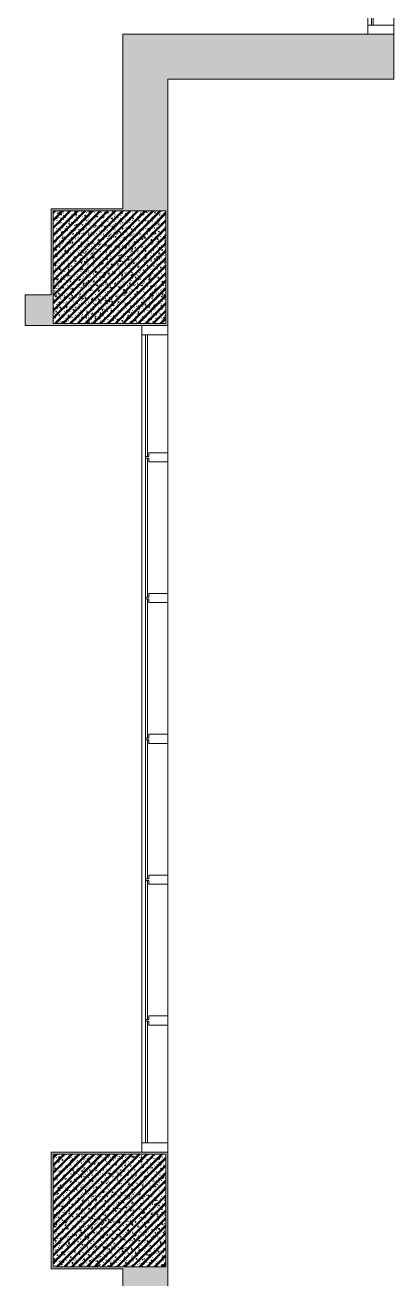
# Model space of a CAD drawing. Header units: millimetres. Extents: x -31340 to 17660, y 19597 to 75297.
# Drawn here: x -3990 to -1370, y 53661 to 62567 of the extents above; entities that cross this region are included whole.
import ezdxf

# ---------------------------------------------------------------- set-up
doc = ezdxf.new("R2010")
doc.units = ezdxf.units.MM
for name, color, linetype, lineweight in [('A-GLAZ-CURT', 52, 'Continuous', 5), ('A-GLAZ-CWMG', 51, 'Continuous', 5), ('A-WALL', 113, 'Continuous', 5), ('A-WALL-PATT', 111, 'Continuous', 5), ('S-COLS', 52, 'Continuous', 5)]:
    doc.layers.add(name, color=color, linetype=linetype, lineweight=lineweight)

# ---------------------------------------------------------------- blocks, each defined once
blk = doc.blocks.new('M_Concrete-Square-Column - C1 - 800 X 800-V7-3rd Traffic Floor Plan - Pedestrian')
at = {"layer": 'S-COLS'}
h = blk.add_hatch(dxfattribs=at)
h.set_pattern_fill('FP_10', color=256, style=0, pattern_type=2)
h.set_pattern_definition([(50, (3389.934, -60847), (63.763904, -5.57885), [6.667, -73.342]), (355, (3389.934, -60847), (-12.334876, 66.869514), [5.334, -58.674]), (100.451, (3395.25, -60847.465), (51.43036, 61.29098), [5.667, -62.332]), (46.184, (3389.934, -60829.22), (94.87722, -14.71484), [10.001, -110.014]), (96.636, (3397.84, -60830.45), (83.09115, 86.5993), [8.5, -93.497]), (351.184, (3389.93, -60829.22), (83.09204, 86.59928), [8.001, -88.011]), (21, (3398.824, -60833.665), (53.064487, -35.792726), [6.668, -73.343]), (326, (3398.824, -60833.665), (21.63066, 64.46546), [5.334, -58.674]), (71.451, (3403.246, -60836.65), (74.69646, 28.67237), [5.667, -62.332]), (37.5, (3389.934, -60847), (1.080413, 29.594271), [1.676, -56.286, 1.676, -57.887, -58.896]), (37.5, (3389.934, -60847), (1.080413, 29.594271), [-117.526, 1.676, -57.22]), (7.5, (3389.934, -60847), (23.386368, 35.063507), [1.676, -32.283, 1.676, -54.953, -22.447]), (7.5, (3389.934, -60847), (23.386368, 35.063507), [-90.589, 1.676, -20.771]), (327.5, (3370.11, -60847), (47.456567, -2.005468), [1.676, -20.549, 1.676, -67.666, -92.011]), (327.5, (3370.11, -60847), (47.456567, -2.005468), [-91.567, 1.676, -90.335]), (317.5, (3361.22, -60847), (51.844948, 8.89904), [1.676, -27.216, 1.676, -44.374, -65.342]), (317.5, (3361.22, -60847), (51.844948, 8.89904), [-74.943, 1.676, -63.665]), (45, (3389.934, -60847), (-26.716616, 26.716616), []), (45, (3389.934, -60836.11), (-26.716616, 26.716616), [])])
h.paths.add_polyline_path([(400, -400), (400, 400), (-400, 400), (-400, -400), (40.9, -400)])
at = {"layer": 'S-COLS', "lineweight": 15}
for p, q in [((400, 400), (-400, 400)), ((-400, 400), (-400, -400)), ((400, -400), (400, 400)), ((-400, -400), (400, -400))]:
    blk.add_line(p, q, dxfattribs=at)
blk = doc.blocks.new('M_Concrete-Square-Column - C1 - 800 X 800-V8-3rd Traffic Floor Plan - Pedestrian')
at = {"layer": 'S-COLS'}
h = blk.add_hatch(dxfattribs=at)
h.set_pattern_fill('FP_11', color=256, style=0, pattern_type=2)
h.set_pattern_definition([(50, (3389.934, -54147), (63.763904, -5.57885), [6.667, -73.342]), (355, (3389.934, -54147), (-12.334876, 66.869514), [5.334, -58.674]), (100.451, (3395.25, -54147.465), (51.43036, 61.29098), [5.667, -62.332]), (46.184, (3389.934, -54129.22), (94.87722, -14.71484), [10.001, -110.014]), (96.636, (3397.84, -54130.45), (83.09115, 86.5993), [8.5, -93.497]), (351.184, (3389.93, -54129.22), (83.09204, 86.59928), [8.001, -88.011]), (21, (3398.824, -54133.665), (53.064487, -35.792726), [6.668, -73.343]), (326, (3398.824, -54133.665), (21.63066, 64.46546), [5.334, -58.674]), (71.451, (3403.246, -54136.65), (74.69646, 28.67237), [5.667, -62.332]), (37.5, (3389.934, -54147), (1.080413, 29.594271), [1.676, -56.286, 1.676, -57.887, -58.896]), (37.5, (3389.934, -54147), (1.080413, 29.594271), [-117.526, 1.676, -57.22]), (7.5, (3389.934, -54147), (23.386368, 35.063507), [1.676, -32.283, 1.676, -54.953, -22.447]), (7.5, (3389.934, -54147), (23.386368, 35.063507), [-90.589, 1.676, -20.771]), (327.5, (3370.11, -54147), (47.456567, -2.005468), [1.676, -20.549, 1.676, -67.666, -92.011]), (327.5, (3370.11, -54147), (47.456567, -2.005468), [-91.567, 1.676, -90.335]), (317.5, (3361.22, -54147), (51.844948, 8.89904), [1.676, -27.216, 1.676, -44.374, -65.342]), (317.5, (3361.22, -54147), (51.844948, 8.89904), [-74.943, 1.676, -63.665]), (45, (3389.934, -54147), (-26.716616, 26.716616), []), (45, (3389.934, -54136.11), (-26.716616, 26.716616), [])])
h.paths.add_polyline_path([(400, -400), (400, 400), (-400, 400), (-400, -400), (40.9, -400)])
at = {"layer": 'S-COLS', "lineweight": 15}
for p, q in [((400, 400), (-400, 400)), ((-400, 400), (-400, -400)), ((400, -400), (400, 400)), ((-400, -400), (400, -400))]:
    blk.add_line(p, q, dxfattribs=at)
blk = doc.blocks.new('System Panel - Glass 12mm-12439523-3rd Traffic Floor Plan - Pedestrian')
at = {"layer": 'A-GLAZ-CURT'}
for p, q in [((432, 38.5), (-432, 38.5)), ((-432, 38.5), (-432, 26.5)), ((-432, 26.5), (432, 26.5)), ((432, 26.5), (432, 38.5))]:
    blk.add_line(p, q, dxfattribs=at)
blk = doc.blocks.new('Rectangular Mullion - 185x65-11551816-3rd Traffic Floor Plan - Pedestrian')
at = {"layer": 'A-GLAZ-CWMG'}
for p, q in [((-3159.9, 60367), (-3159.9, 59497)), ((-2974.9, 59529.5), (-2974.9, 60367))]:
    blk.add_line(p, q, dxfattribs=at)
blk = doc.blocks.new('Rectangular Mullion - 185x65-12430898-3rd Traffic Floor Plan - Pedestrian')
at = {"layer": 'A-GLAZ-CWMG'}
for p, q in [((-65, 0), (0, 0)), ((-65, -185), (-65, 0)), ((0, 0), (0, -185)), ((0, -185), (-65, -185))]:
    blk.add_line(p, q, dxfattribs=at)
blk = doc.blocks.new('Rectangular Mullion - 185x65-12430899-3rd Traffic Floor Plan - Pedestrian')
at = {"layer": 'A-GLAZ-CWMG'}
for p, q in [((-65, 0), (-65, -185)), ((0, 0), (-65, 0)), ((0, -185), (0, 0)), ((-65, -185), (0, -185))]:
    blk.add_line(p, q, dxfattribs=at)
blk = doc.blocks.new('Rectangular Mullion - 165X65-12430896-3rd Traffic Floor Plan - Pedestrian')
at = {"layer": 'A-GLAZ-CWMG'}
for p, q in [((-32.5, -185), (-32.5, -50)), ((-32.5, -50), (-6, -50)), ((-6, -50), (-6, -25)), ((-6, -25), (6, -25)), ((6, -25), (6, -50)), ((6, -50), (32.5, -50)), ((32.5, -50), (32.5, -185)), ((32.5, -185), (-32.5, -185))]:
    blk.add_line(p, q, dxfattribs=at)
blk = doc.blocks.new('System Panel - Glass 12mm-fire-12418756-3rd Traffic Floor Plan - Pedestrian')
at = {"layer": 'A-GLAZ-CURT'}
for p, q in [((467.1, -26.5), (-467.1, -26.5)), ((-467.1, -26.5), (-467.1, -38.5)), ((-467.1, -38.5), (467.1, -38.5)), ((467.1, -38.5), (467.1, -26.5))]:
    blk.add_line(p, q, dxfattribs=at)
blk = doc.blocks.new('Rectangular Mullion - 185x65-11416087-3rd Traffic Floor Plan - Pedestrian')
at = {"layer": 'A-GLAZ-CWMG'}
for p, q in [((-1554.7, 62567), (-1554.7, 63291.1)), ((-1369.7, 63291.1), (-1369.7, 62567))]:
    blk.add_line(p, q, dxfattribs=at)
blk = doc.blocks.new('Rectangular Mullion - 185x65-11415965-3rd Traffic Floor Plan - Pedestrian')
at = {"layer": 'A-GLAZ-CWMG'}
for p, q in [((0, 185), (-65, 185)), ((-65, 185), (-65, 0)), ((0, 0), (0, 185)), ((-65, 0), (0, 0))]:
    blk.add_line(p, q, dxfattribs=at)
blk = doc.blocks.new('System Panel - Glass 12mm-12430900-3rd Traffic Floor Plan - Pedestrian')
at = {"layer": 'A-GLAZ-CURT'}
for p, q in [((494, 38.5), (-494, 38.5)), ((-494, 38.5), (-494, 26.5)), ((-494, 26.5), (494, 26.5)), ((494, 26.5), (494, 38.5))]:
    blk.add_line(p, q, dxfattribs=at)
blk = doc.blocks.new('Rectangular Mullion - 185x65-11415742-3rd Traffic Floor Plan - Pedestrian')
at = {"layer": 'A-GLAZ-CWMG'}
for p, q in [((-3159.9, 59497), (-3159.9, 58497)), ((-2974.9, 58529.5), (-2974.9, 59464.5))]:
    blk.add_line(p, q, dxfattribs=at)
blk = doc.blocks.new('Rectangular Mullion - 185x65-11551817-3rd Traffic Floor Plan - Pedestrian')
at = {"layer": 'A-GLAZ-CWMG'}
for p, q in [((-3159.9, 55497), (-3159.9, 54627)), ((-2974.9, 54627), (-2974.9, 55464.5))]:
    blk.add_line(p, q, dxfattribs=at)

msp = doc.modelspace()

# ---------------------------------------------------------------- hatches: boundary and pattern name
at = {"layer": 'A-WALL-PATT'}
for points in [[(-2974.9, 61262), (-2974.9, 62502), (-3294.9, 62502), (-3294.9, 61262)], [(-1369.7, 62182), (-1369.7, 62502), (-2974.9, 62502), (-2974.9, 62182)], [(-3804.9, 61247), (-2974.9, 61247), (-2974.9, 61262), (-3804.9, 61262)], [(-3804.9, 60432), (-3789.9, 60432), (-3789.9, 61247), (-3804.9, 61247), (-3804.9, 60447)], [(-2989.9, 60432), (-2974.9, 60432), (-2974.9, 61247), (-2989.9, 61247), (-2989.9, 60447)], [(-3349, 60432), (-2989.9, 60432), (-2989.9, 60447), (-3789.9, 60447), (-3789.9, 60432)], [(-3789.9, 54547), (-2974.9, 54547), (-2974.9, 54562), (-3804.9, 54562), (-3804.9, 54547)], [(-3789.9, 53732), (-3789.9, 54547), (-3804.9, 54547), (-3804.9, 53732)], [(-2974.9, 53747), (-2974.9, 54547), (-2989.9, 54547), (-2989.9, 53747)], [(-3349, 53732), (-3294.9, 53732), (-3294.9, 53747), (-3789.9, 53747), (-3789.9, 53732)], [(-2974.9, 53147), (-2974.9, 53747), (-3294.9, 53747), (-3294.9, 53147)]]:
    msp.add_hatch(color=256, dxfattribs=at).paths.add_polyline_path(points)
h = msp.add_hatch(color=256, dxfattribs=at)
h.paths.add_polyline_path([(-3804.9, 60432), (-3804.9, 60652), (-3989.9, 60652), (-3989.9, 60432), (-3927.1, 60432)])
h.paths.add_polyline_path([(-5174.9, 60432), (-4989.9, 60432), (-4989.9, 60652), (-5174.9, 60652)])

# ---------------------------------------------------------------- linework, layer by layer
at = {"layer": 'A-WALL', "lineweight": 15}
for p, q in [((-3294.9, 62502), (-3294.9, 61262)), ((-1369.7, 62502), (-3294.9, 62502)), ((-1369.7, 62182), (-1369.7, 62502)), ((-2974.9, 61262), (-2974.9, 62182)), ((-2974.9, 62182), (-1369.7, 62182)), ((-3294.9, 61262), (-3804.9, 61262)), ((-3804.9, 61262), (-3804.9, 60652)), ((-2974.9, 60432), (-2974.9, 61262)), ((-3804.9, 60652), (-3989.9, 60652)), ((-3989.9, 60652), (-3989.9, 60432)), ((-3989.9, 60432), (-2974.9, 60432)), ((-2974.9, 54562), (-3804.9, 54562)), ((-3804.9, 54562), (-3804.9, 53732)), ((-2974.9, 53747), (-2974.9, 54562)), ((-3804.9, 53732), (-3294.9, 53732)), ((-3294.9, 53732), (-3294.9, 53147)), ((-2974.9, 53467), (-2974.9, 53747))]:
    msp.add_line(p, q, dxfattribs=at)

# ---------------------------------------------------------------- block references
at = {"layer": 'A-GLAZ-CURT'}
for name, p, rotation in [('System Panel - Glass 12mm-fire-12418756-3rd Traffic Floor Plan - Pedestrian', (-1554.7, 63034.1), 89.99999999999991), ('System Panel - Glass 12mm-12439523-3rd Traffic Floor Plan - Pedestrian', (-3159.9, 59935), 269.9999999999999), ('System Panel - Glass 12mm-12430900-3rd Traffic Floor Plan - Pedestrian', (-3159.9, 58997), 269.9999999999999), ('System Panel - Glass 12mm-12430900-3rd Traffic Floor Plan - Pedestrian', (-3159.9, 57997), 269.9999999999999), ('System Panel - Glass 12mm-12430900-3rd Traffic Floor Plan - Pedestrian', (-3159.9, 56997), 269.9999999999999), ('System Panel - Glass 12mm-12430900-3rd Traffic Floor Plan - Pedestrian', (-3159.9, 55997), 269.9999999999999), ('System Panel - Glass 12mm-12439523-3rd Traffic Floor Plan - Pedestrian', (-3159.9, 55059), 269.9999999999999)]:
    msp.add_blockref(name, p, dxfattribs=dict(at, rotation=rotation))
at = {"layer": 'A-GLAZ-CWMG'}
for name, p in [('Rectangular Mullion - 185x65-11416087-3rd Traffic Floor Plan - Pedestrian', (0, 0)), ('Rectangular Mullion - 185x65-11551816-3rd Traffic Floor Plan - Pedestrian', (0, 0)), ('Rectangular Mullion - 185x65-11415742-3rd Traffic Floor Plan - Pedestrian', (0, 0)), ('Rectangular Mullion - 185x65-11415742-3rd Traffic Floor Plan - Pedestrian', (0, -1000)), ('Rectangular Mullion - 185x65-11415742-3rd Traffic Floor Plan - Pedestrian', (0, -2000)), ('Rectangular Mullion - 185x65-11415742-3rd Traffic Floor Plan - Pedestrian', (0, -3000)), ('Rectangular Mullion - 185x65-11551817-3rd Traffic Floor Plan - Pedestrian', (0, 0))]:
    msp.add_blockref(name, p, dxfattribs=at)
for name, p, rotation in [('Rectangular Mullion - 185x65-11415965-3rd Traffic Floor Plan - Pedestrian', (-1554.7, 62502), 269.9999999999999), ('Rectangular Mullion - 185x65-12430899-3rd Traffic Floor Plan - Pedestrian', (-3159.9, 60432), 89.99999999999991)]:
    msp.add_blockref(name, p, dxfattribs=dict(at, rotation=rotation))
at = {"layer": 'A-GLAZ-CWMG', "extrusion": (0, 0, -1), "rotation": 270.0000000000001}
for name, p in [('Rectangular Mullion - 165X65-12430896-3rd Traffic Floor Plan - Pedestrian', (3159.9, 59497)), ('Rectangular Mullion - 165X65-12430896-3rd Traffic Floor Plan - Pedestrian', (3159.9, 58497)), ('Rectangular Mullion - 165X65-12430896-3rd Traffic Floor Plan - Pedestrian', (3159.9, 57497)), ('Rectangular Mullion - 165X65-12430896-3rd Traffic Floor Plan - Pedestrian', (3159.9, 56497)), ('Rectangular Mullion - 165X65-12430896-3rd Traffic Floor Plan - Pedestrian', (3159.9, 55497)), ('Rectangular Mullion - 185x65-12430898-3rd Traffic Floor Plan - Pedestrian', (3159.9, 54562))]:
    msp.add_blockref(name, p, dxfattribs=at)
at = {"layer": 'S-COLS', "lineweight": 15}
for name, p in [('M_Concrete-Square-Column - C1 - 800 X 800-V7-3rd Traffic Floor Plan - Pedestrian', (-3389.9, 60847)), ('M_Concrete-Square-Column - C1 - 800 X 800-V8-3rd Traffic Floor Plan - Pedestrian', (-3389.9, 54147))]:
    msp.add_blockref(name, p, dxfattribs=at)

doc.saveas('drawing.dxf')
